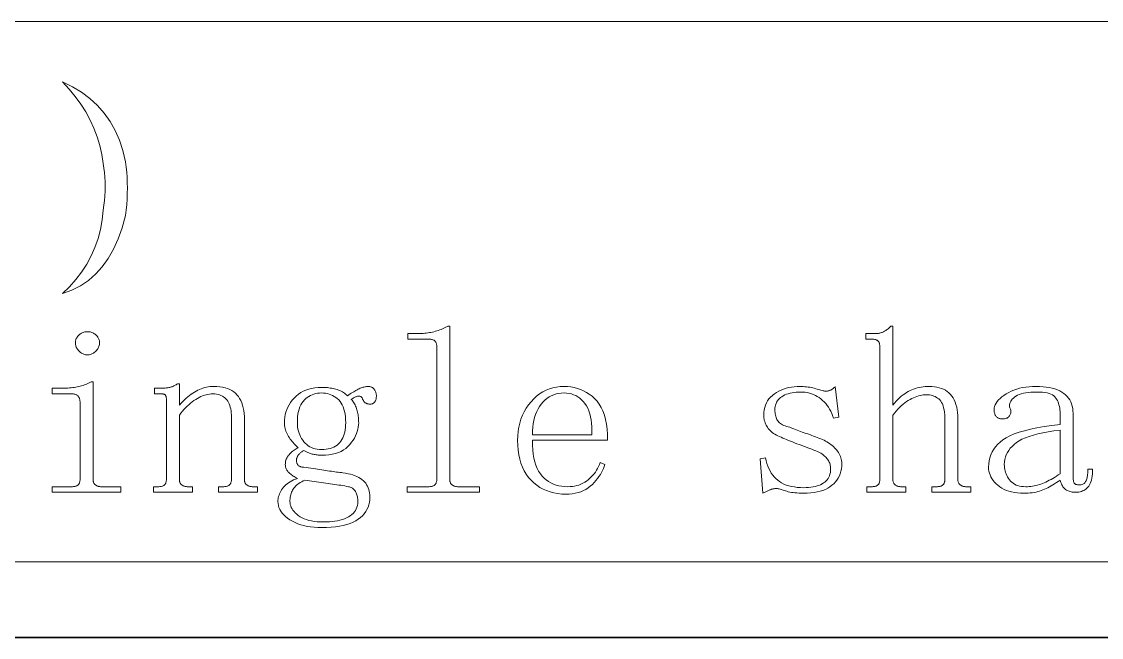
# Model space of a CAD drawing. Extents: x 1 to 297, y 1 to 210.
# Drawn here: x 261.79 to 278.39, y 1.35 to 10.83 of the extents above; entities that cross this region are included whole.
import ezdxf

# ---------------------------------------------------------------- set-up
doc = ezdxf.new("R2010")
doc.units = 0

msp = doc.modelspace()

# ---------------------------------------------------------------- linework, layer by layer
at = {"color": 7, "lineweight": 13}
for p, q in [((196.872, 10.83), (295.987, 10.83)), ((196.872, 2.515), (295.987, 2.515))]:
    msp.add_line(p, q, dxfattribs=at)
at = {"color": 7, "lineweight": 35}
msp.add_line((0.623, 1.354), (296.685, 1.354), dxfattribs=at)
at = {"color": 7, "lineweight": 13}
for points in [[(262.415, 9.901), (262.568, 9.827), (262.709, 9.742), (262.838, 9.647), (262.954, 9.54), (263.057, 9.423), (263.148, 9.294), (263.227, 9.155), (263.292, 9.005), (263.345, 8.844), (263.386, 8.673), (263.396, 8.592), (263.404, 8.511), (263.41, 8.43), (263.413, 8.348), (263.415, 8.265), (263.413, 8.182), (263.41, 8.099), (263.404, 8.014), (263.396, 7.929), (263.386, 7.844), (263.335, 7.657), (263.274, 7.485), (263.203, 7.328), (263.121, 7.186), (263.029, 7.058), (262.927, 6.946), (262.814, 6.848), (262.691, 6.765), (262.558, 6.697), (262.415, 6.644), (262.524, 6.749), (262.623, 6.86), (262.711, 6.976), (262.789, 7.097), (262.857, 7.223), (262.915, 7.354), (262.963, 7.49), (263, 7.631), (263.027, 7.778), (263.043, 7.93), (263.053, 8.004), (263.061, 8.077), (263.067, 8.15), (263.071, 8.222), (263.072, 8.294), (263.071, 8.365), (263.067, 8.436), (263.061, 8.506), (263.053, 8.575), (263.043, 8.644), (263.021, 8.785), (262.991, 8.923), (262.951, 9.057), (262.901, 9.188), (262.843, 9.315), (262.776, 9.439), (262.699, 9.56), (262.613, 9.677), (262.519, 9.791)], [(267.886, 6.03), (267.911, 6.03), (267.937, 6.031), (267.962, 6.032), (267.987, 6.034), (268.011, 6.037), (268.035, 6.04), (268.059, 6.044), (268.083, 6.048), (268.106, 6.053), (268.129, 6.058), (268.152, 6.064), (268.174, 6.071), (268.196, 6.078), (268.218, 6.086), (268.24, 6.094), (268.261, 6.103), (268.282, 6.112), (268.303, 6.122), (268.323, 6.133), (268.343, 6.144), (268.372, 6.144), (268.372, 3.787), (268.372, 3.776), (268.373, 3.765), (268.375, 3.755), (268.377, 3.746), (268.381, 3.737), (268.385, 3.729), (268.389, 3.721), (268.395, 3.714), (268.401, 3.707), (268.407, 3.701), (268.415, 3.696), (268.423, 3.691), (268.431, 3.687), (268.439, 3.683), (268.448, 3.68), (268.458, 3.677), (268.468, 3.675), (268.478, 3.674), (268.489, 3.673), (268.5, 3.673), (268.829, 3.673), (268.829, 3.587), (267.715, 3.587), (267.715, 3.673), (268.043, 3.673), (268.057, 3.673), (268.07, 3.674), (268.082, 3.675), (268.093, 3.677), (268.104, 3.68), (268.113, 3.683), (268.122, 3.687), (268.13, 3.691), (268.137, 3.696), (268.143, 3.701), (268.148, 3.707), (268.153, 3.714), (268.158, 3.721), (268.161, 3.729), (268.165, 3.737), (268.167, 3.746), (268.169, 3.755), (268.171, 3.765), (268.171, 3.776), (268.172, 3.787), (268.172, 5.83), (268.171, 5.841), (268.171, 5.851), (268.169, 5.861), (268.167, 5.871), (268.165, 5.88), (268.161, 5.888), (268.158, 5.896), (268.153, 5.903), (268.148, 5.909), (268.143, 5.915), (268.137, 5.921), (268.13, 5.926), (268.122, 5.93), (268.113, 5.934), (268.104, 5.937), (268.093, 5.939), (268.082, 5.941), (268.07, 5.943), (268.057, 5.944), (268.043, 5.944), (267.729, 5.944), (267.729, 6.03)], [(274.786, 3.587), (274.786, 3.673), (274.857, 3.673), (274.871, 3.673), (274.884, 3.674), (274.896, 3.675), (274.908, 3.677), (274.918, 3.68), (274.928, 3.683), (274.936, 3.687), (274.944, 3.691), (274.951, 3.696), (274.957, 3.701), (274.963, 3.707), (274.968, 3.714), (274.972, 3.721), (274.976, 3.729), (274.979, 3.737), (274.981, 3.746), (274.983, 3.755), (274.985, 3.765), (274.986, 3.776), (274.986, 3.787), (274.986, 5.83), (274.986, 5.841), (274.985, 5.851), (274.983, 5.861), (274.981, 5.871), (274.979, 5.88), (274.976, 5.888), (274.972, 5.896), (274.968, 5.903), (274.963, 5.909), (274.957, 5.915), (274.951, 5.921), (274.944, 5.926), (274.936, 5.93), (274.928, 5.934), (274.918, 5.937), (274.908, 5.939), (274.896, 5.941), (274.884, 5.943), (274.871, 5.944), (274.857, 5.944), (274.772, 5.944), (274.772, 6.03), (274.929, 6.03), (274.94, 6.03), (274.952, 6.031), (274.963, 6.032), (274.975, 6.034), (274.986, 6.037), (274.997, 6.04), (275.009, 6.044), (275.02, 6.048), (275.032, 6.053), (275.043, 6.058), (275.055, 6.064), (275.066, 6.071), (275.077, 6.078), (275.089, 6.086), (275.1, 6.094), (275.112, 6.103), (275.123, 6.112), (275.135, 6.122), (275.146, 6.133), (275.157, 6.144), (275.186, 6.144), (275.186, 4.93), (275.212, 4.96), (275.238, 4.989), (275.264, 5.016), (275.29, 5.041), (275.316, 5.064), (275.343, 5.085), (275.369, 5.104), (275.396, 5.122), (275.423, 5.137), (275.45, 5.151), (275.478, 5.163), (275.505, 5.174), (275.534, 5.184), (275.562, 5.192), (275.591, 5.199), (275.621, 5.205), (275.651, 5.21), (275.681, 5.213), (275.712, 5.215), (275.743, 5.215), (275.785, 5.214), (275.825, 5.211), (275.863, 5.205), (275.898, 5.196), (275.932, 5.185), (275.964, 5.172), (275.994, 5.156), (276.022, 5.138), (276.048, 5.117), (276.072, 5.094), (276.093, 5.068), (276.113, 5.04), (276.13, 5.009), (276.145, 4.975), (276.157, 4.939), (276.168, 4.899), (276.176, 4.858), (276.181, 4.813), (276.185, 4.766), (276.186, 4.715), (276.186, 3.787), (276.186, 3.776), (276.187, 3.765), (276.189, 3.755), (276.192, 3.746), (276.195, 3.737), (276.199, 3.729), (276.203, 3.721), (276.209, 3.714), (276.215, 3.707), (276.222, 3.701), (276.229, 3.696), (276.237, 3.691), (276.245, 3.687), (276.254, 3.683), (276.263, 3.68), (276.272, 3.677), (276.282, 3.675), (276.293, 3.674), (276.303, 3.673), (276.315, 3.673), (276.386, 3.673), (276.386, 3.587), (275.786, 3.587), (275.786, 3.673), (275.857, 3.673), (275.871, 3.673), (275.884, 3.674), (275.896, 3.675), (275.908, 3.677), (275.918, 3.68), (275.928, 3.683), (275.936, 3.687), (275.944, 3.691), (275.951, 3.696), (275.957, 3.701), (275.963, 3.707), (275.968, 3.714), (275.972, 3.721), (275.976, 3.729), (275.979, 3.737), (275.981, 3.746), (275.983, 3.755), (275.985, 3.765), (275.986, 3.776), (275.986, 3.787), (275.986, 4.687), (275.985, 4.734), (275.983, 4.777), (275.979, 4.818), (275.973, 4.855), (275.966, 4.889), (275.958, 4.919), (275.947, 4.946), (275.936, 4.97), (275.922, 4.991), (275.907, 5.008), (275.891, 5.023), (275.874, 5.037), (275.856, 5.048), (275.837, 5.059), (275.816, 5.067), (275.795, 5.074), (275.773, 5.08), (275.75, 5.084), (275.725, 5.086), (275.7, 5.087), (275.677, 5.086), (275.654, 5.084), (275.63, 5.08), (275.605, 5.075), (275.581, 5.069), (275.555, 5.061), (275.53, 5.052), (275.504, 5.041), (275.477, 5.029), (275.45, 5.015), (275.423, 5), (275.396, 4.983), (275.369, 4.964), (275.343, 4.942), (275.316, 4.919), (275.29, 4.894), (275.264, 4.866), (275.238, 4.837), (275.212, 4.806), (275.186, 4.773), (275.186, 3.787), (275.186, 3.776), (275.187, 3.765), (275.189, 3.755), (275.192, 3.746), (275.195, 3.737), (275.199, 3.729), (275.203, 3.721), (275.209, 3.714), (275.215, 3.707), (275.222, 3.701), (275.229, 3.696), (275.237, 3.691), (275.245, 3.687), (275.254, 3.683), (275.263, 3.68), (275.272, 3.677), (275.282, 3.675), (275.293, 3.674), (275.303, 3.673), (275.315, 3.673), (275.386, 3.673), (275.386, 3.587)], [(262.8, 6.058), (262.814, 6.058), (262.828, 6.056), (262.842, 6.054), (262.855, 6.05), (262.868, 6.046), (262.881, 6.04), (262.893, 6.034), (262.905, 6.026), (262.917, 6.018), (262.929, 6.008), (262.94, 5.998), (262.949, 5.987), (262.958, 5.976), (262.965, 5.965), (262.972, 5.953), (262.977, 5.941), (262.981, 5.928), (262.984, 5.915), (262.985, 5.901), (262.986, 5.887), (262.985, 5.873), (262.984, 5.859), (262.981, 5.845), (262.977, 5.832), (262.972, 5.819), (262.965, 5.806), (262.958, 5.794), (262.949, 5.782), (262.94, 5.77), (262.929, 5.758), (262.917, 5.747), (262.905, 5.738), (262.893, 5.729), (262.881, 5.722), (262.868, 5.715), (262.855, 5.71), (262.842, 5.706), (262.828, 5.703), (262.814, 5.702), (262.8, 5.701), (262.786, 5.702), (262.772, 5.703), (262.759, 5.706), (262.745, 5.71), (262.732, 5.715), (262.72, 5.722), (262.707, 5.729), (262.695, 5.738), (262.683, 5.747), (262.672, 5.758), (262.661, 5.77), (262.651, 5.782), (262.643, 5.794), (262.635, 5.806), (262.629, 5.819), (262.624, 5.832), (262.62, 5.845), (262.617, 5.859), (262.615, 5.873), (262.615, 5.887), (262.615, 5.901), (262.617, 5.915), (262.62, 5.928), (262.624, 5.941), (262.629, 5.953), (262.635, 5.965), (262.643, 5.976), (262.651, 5.987), (262.661, 5.998), (262.672, 6.008), (262.683, 6.018), (262.695, 6.026), (262.707, 6.034), (262.72, 6.04), (262.732, 6.046), (262.745, 6.05), (262.759, 6.054), (262.772, 6.056), (262.786, 6.058)], [(262.686, 4.973), (262.686, 4.984), (262.685, 4.995), (262.683, 5.005), (262.681, 5.015), (262.679, 5.024), (262.676, 5.033), (262.672, 5.042), (262.668, 5.05), (262.663, 5.058), (262.657, 5.065), (262.651, 5.072), (262.644, 5.078), (262.636, 5.084), (262.628, 5.088), (262.618, 5.092), (262.608, 5.095), (262.596, 5.098), (262.584, 5.1), (262.571, 5.101), (262.557, 5.101), (262.257, 5.101), (262.257, 5.187), (262.4, 5.187), (262.426, 5.187), (262.451, 5.188), (262.476, 5.189), (262.501, 5.19), (262.525, 5.192), (262.549, 5.195), (262.573, 5.197), (262.597, 5.201), (262.62, 5.204), (262.643, 5.208), (262.666, 5.213), (262.688, 5.218), (262.71, 5.224), (262.732, 5.231), (262.754, 5.239), (262.775, 5.247), (262.796, 5.256), (262.817, 5.265), (262.837, 5.276), (262.857, 5.287), (262.886, 5.287), (262.886, 3.787), (262.886, 3.776), (262.887, 3.765), (262.889, 3.755), (262.892, 3.746), (262.895, 3.737), (262.899, 3.729), (262.903, 3.721), (262.909, 3.714), (262.915, 3.707), (262.922, 3.701), (262.929, 3.696), (262.937, 3.691), (262.945, 3.687), (262.954, 3.683), (262.963, 3.68), (262.972, 3.677), (262.982, 3.675), (262.993, 3.674), (263.003, 3.673), (263.015, 3.673), (263.315, 3.673), (263.315, 3.587), (262.257, 3.587), (262.257, 3.673), (262.557, 3.673), (262.571, 3.673), (262.584, 3.674), (262.596, 3.675), (262.608, 3.677), (262.618, 3.68), (262.628, 3.683), (262.636, 3.687), (262.644, 3.691), (262.651, 3.696), (262.657, 3.701), (262.663, 3.707), (262.668, 3.714), (262.672, 3.721), (262.676, 3.729), (262.679, 3.737), (262.681, 3.746), (262.683, 3.755), (262.685, 3.765), (262.686, 3.776), (262.686, 3.787)], [(263.815, 3.587), (263.815, 3.673), (263.886, 3.673), (263.9, 3.673), (263.913, 3.674), (263.925, 3.675), (263.936, 3.677), (263.947, 3.68), (263.956, 3.683), (263.965, 3.687), (263.973, 3.691), (263.98, 3.696), (263.986, 3.701), (263.991, 3.707), (263.996, 3.714), (264.001, 3.721), (264.004, 3.729), (264.007, 3.737), (264.01, 3.746), (264.012, 3.755), (264.013, 3.765), (264.014, 3.776), (264.015, 3.787), (264.015, 5.015), (264.014, 5.024), (264.014, 5.032), (264.013, 5.039), (264.012, 5.046), (264.011, 5.053), (264.009, 5.059), (264.008, 5.065), (264.005, 5.07), (264.003, 5.075), (264, 5.08), (263.997, 5.084), (263.993, 5.087), (263.989, 5.091), (263.984, 5.093), (263.979, 5.096), (263.973, 5.098), (263.966, 5.099), (263.959, 5.1), (263.951, 5.101), (263.943, 5.101), (263.829, 5.101), (263.829, 5.187), (263.929, 5.187), (263.943, 5.187), (263.957, 5.187), (263.971, 5.188), (263.985, 5.189), (263.998, 5.19), (264.012, 5.192), (264.025, 5.194), (264.039, 5.196), (264.052, 5.198), (264.065, 5.201), (264.077, 5.204), (264.09, 5.208), (264.102, 5.212), (264.115, 5.217), (264.127, 5.223), (264.139, 5.229), (264.151, 5.235), (264.163, 5.242), (264.174, 5.25), (264.186, 5.258), (264.215, 5.258), (264.215, 4.93), (264.24, 4.958), (264.266, 4.984), (264.292, 5.009), (264.317, 5.033), (264.343, 5.055), (264.369, 5.075), (264.395, 5.095), (264.42, 5.113), (264.446, 5.129), (264.472, 5.144), (264.498, 5.158), (264.524, 5.17), (264.55, 5.18), (264.577, 5.19), (264.604, 5.198), (264.631, 5.204), (264.659, 5.209), (264.687, 5.213), (264.715, 5.215), (264.743, 5.215), (264.79, 5.214), (264.835, 5.21), (264.877, 5.204), (264.917, 5.195), (264.954, 5.183), (264.988, 5.169), (265.02, 5.152), (265.049, 5.133), (265.076, 5.111), (265.1, 5.087), (265.122, 5.06), (265.141, 5.03), (265.159, 4.998), (265.173, 4.963), (265.186, 4.926), (265.196, 4.886), (265.204, 4.844), (265.21, 4.799), (265.213, 4.751), (265.215, 4.701), (265.215, 3.787), (265.215, 3.776), (265.216, 3.765), (265.218, 3.755), (265.22, 3.746), (265.223, 3.737), (265.227, 3.729), (265.232, 3.721), (265.237, 3.714), (265.243, 3.707), (265.25, 3.701), (265.258, 3.696), (265.265, 3.691), (265.274, 3.687), (265.282, 3.683), (265.291, 3.68), (265.301, 3.677), (265.311, 3.675), (265.321, 3.674), (265.332, 3.673), (265.343, 3.673), (265.415, 3.673), (265.415, 3.587), (264.815, 3.587), (264.815, 3.673), (264.886, 3.673), (264.9, 3.673), (264.913, 3.674), (264.925, 3.675), (264.936, 3.677), (264.947, 3.68), (264.956, 3.683), (264.965, 3.687), (264.973, 3.691), (264.98, 3.696), (264.986, 3.701), (264.991, 3.707), (264.996, 3.714), (265.001, 3.721), (265.004, 3.729), (265.007, 3.737), (265.01, 3.746), (265.012, 3.755), (265.013, 3.765), (265.014, 3.776), (265.015, 3.787), (265.015, 4.744), (265.014, 4.778), (265.012, 4.809), (265.008, 4.84), (265.003, 4.869), (264.997, 4.896), (264.989, 4.921), (264.98, 4.946), (264.969, 4.968), (264.957, 4.989), (264.943, 5.008), (264.928, 5.026), (264.912, 5.042), (264.894, 5.056), (264.875, 5.068), (264.854, 5.078), (264.832, 5.086), (264.808, 5.093), (264.783, 5.097), (264.757, 5.1), (264.729, 5.101), (264.703, 5.1), (264.677, 5.098), (264.651, 5.093), (264.625, 5.087), (264.598, 5.08), (264.572, 5.07), (264.545, 5.059), (264.519, 5.046), (264.492, 5.032), (264.465, 5.015), (264.438, 4.998), (264.411, 4.978), (264.385, 4.958), (264.359, 4.935), (264.334, 4.912), (264.309, 4.887), (264.285, 4.86), (264.261, 4.833), (264.238, 4.803), (264.215, 4.773), (264.215, 3.787), (264.215, 3.776), (264.216, 3.765), (264.218, 3.755), (264.22, 3.746), (264.223, 3.737), (264.227, 3.729), (264.232, 3.721), (264.237, 3.714), (264.243, 3.707), (264.25, 3.701), (264.258, 3.696), (264.265, 3.691), (264.274, 3.687), (264.282, 3.683), (264.291, 3.68), (264.301, 3.677), (264.311, 3.675), (264.321, 3.674), (264.332, 3.673), (264.343, 3.673), (264.415, 3.673), (264.415, 3.587)], [(266.729, 3.887), (266.771, 3.881), (266.81, 3.873), (266.847, 3.864), (266.882, 3.854), (266.915, 3.842), (266.945, 3.829), (266.973, 3.815), (266.999, 3.8), (267.022, 3.783), (267.043, 3.765), (267.062, 3.746), (267.079, 3.726), (267.094, 3.704), (267.107, 3.681), (267.118, 3.657), (267.127, 3.631), (267.134, 3.604), (267.139, 3.576), (267.142, 3.546), (267.143, 3.515), (267.141, 3.473), (267.136, 3.433), (267.127, 3.395), (267.115, 3.358), (267.098, 3.323), (267.079, 3.289), (267.056, 3.257), (267.029, 3.227), (266.998, 3.199), (266.965, 3.173), (266.927, 3.148), (266.885, 3.126), (266.839, 3.107), (266.789, 3.09), (266.734, 3.076), (266.676, 3.065), (266.613, 3.056), (266.546, 3.049), (266.475, 3.045), (266.4, 3.044), (266.341, 3.045), (266.285, 3.049), (266.231, 3.055), (266.179, 3.063), (266.129, 3.074), (266.081, 3.088), (266.036, 3.104), (265.993, 3.122), (265.953, 3.142), (265.915, 3.165), (265.879, 3.19), (265.848, 3.215), (265.82, 3.242), (265.796, 3.268), (265.775, 3.296), (265.759, 3.324), (265.746, 3.353), (265.736, 3.383), (265.731, 3.413), (265.729, 3.444), (265.73, 3.464), (265.732, 3.484), (265.735, 3.504), (265.74, 3.524), (265.747, 3.544), (265.755, 3.564), (265.764, 3.584), (265.775, 3.604), (265.787, 3.624), (265.8, 3.644), (265.815, 3.664), (265.832, 3.682), (265.851, 3.7), (265.871, 3.717), (265.893, 3.733), (265.917, 3.749), (265.942, 3.763), (265.969, 3.777), (265.998, 3.789), (266.029, 3.801), (266.012, 3.81), (265.996, 3.819), (265.981, 3.828), (265.966, 3.837), (265.952, 3.846), (265.939, 3.855), (265.926, 3.865), (265.915, 3.874), (265.903, 3.884), (265.893, 3.894), (265.884, 3.904), (265.875, 3.915), (265.868, 3.926), (265.861, 3.937), (265.856, 3.949), (265.851, 3.962), (265.848, 3.975), (265.845, 3.988), (265.844, 4.001), (265.843, 4.015), (265.844, 4.032), (265.845, 4.049), (265.848, 4.065), (265.852, 4.081), (265.857, 4.096), (265.864, 4.111), (265.871, 4.125), (265.88, 4.139), (265.889, 4.152), (265.9, 4.165), (265.912, 4.178), (265.924, 4.19), (265.937, 4.202), (265.951, 4.213), (265.965, 4.224), (265.979, 4.235), (265.994, 4.245), (266.01, 4.255), (266.026, 4.264), (266.043, 4.273), (266.026, 4.287), (266.01, 4.302), (265.994, 4.318), (265.978, 4.334), (265.963, 4.351), (265.948, 4.369), (265.934, 4.387), (265.92, 4.405), (265.906, 4.424), (265.893, 4.444), (265.881, 4.464), (265.87, 4.485), (265.86, 4.505), (265.852, 4.526), (265.845, 4.548), (265.839, 4.569), (265.835, 4.591), (265.831, 4.613), (265.829, 4.636), (265.829, 4.658), (265.83, 4.701), (265.835, 4.742), (265.842, 4.782), (265.853, 4.822), (265.866, 4.86), (265.883, 4.897), (265.902, 4.934), (265.925, 4.969), (265.95, 5.004), (265.979, 5.037), (266.01, 5.068), (266.044, 5.096), (266.08, 5.121), (266.118, 5.142), (266.159, 5.16), (266.203, 5.175), (266.248, 5.186), (266.297, 5.195), (266.347, 5.2), (266.4, 5.201), (266.423, 5.201), (266.446, 5.2), (266.468, 5.199), (266.491, 5.197), (266.513, 5.194), (266.535, 5.191), (266.557, 5.187), (266.579, 5.183), (266.6, 5.178), (266.622, 5.173), (266.643, 5.166), (266.663, 5.159), (266.683, 5.152), (266.702, 5.143), (266.72, 5.133), (266.737, 5.123), (266.754, 5.112), (266.77, 5.099), (266.786, 5.086), (266.8, 5.073), (266.82, 5.087), (266.839, 5.1), (266.858, 5.112), (266.877, 5.124), (266.895, 5.135), (266.913, 5.145), (266.93, 5.155), (266.947, 5.164), (266.963, 5.172), (266.979, 5.18), (266.994, 5.187), (267.009, 5.193), (267.024, 5.198), (267.038, 5.203), (267.052, 5.207), (267.065, 5.21), (267.078, 5.212), (267.091, 5.214), (267.103, 5.215), (267.115, 5.215), (267.128, 5.215), (267.141, 5.213), (267.154, 5.211), (267.165, 5.207), (267.175, 5.203), (267.185, 5.197), (267.194, 5.191), (267.201, 5.183), (267.208, 5.175), (267.215, 5.165), (267.22, 5.156), (267.225, 5.146), (267.229, 5.136), (267.233, 5.127), (267.236, 5.117), (267.239, 5.108), (267.241, 5.099), (267.242, 5.09), (267.243, 5.081), (267.243, 5.073), (267.243, 5.061), (267.242, 5.051), (267.241, 5.04), (267.24, 5.03), (267.238, 5.021), (267.235, 5.012), (267.233, 5.003), (267.229, 4.995), (267.226, 4.987), (267.222, 4.98), (267.217, 4.973), (267.212, 4.967), (267.206, 4.962), (267.199, 4.957), (267.191, 4.953), (267.183, 4.95), (267.174, 4.947), (267.165, 4.945), (267.154, 4.944), (267.143, 4.944), (267.135, 4.944), (267.127, 4.945), (267.119, 4.946), (267.111, 4.947), (267.104, 4.949), (267.097, 4.952), (267.09, 4.955), (267.084, 4.958), (267.078, 4.961), (267.072, 4.965), (267.066, 4.97), (267.061, 4.975), (267.056, 4.98), (267.051, 4.986), (267.047, 4.992), (267.043, 4.999), (267.039, 5.006), (267.035, 5.013), (267.032, 5.021), (267.029, 5.03), (267.026, 5.038), (267.022, 5.045), (267.017, 5.051), (267.012, 5.056), (267.006, 5.06), (266.999, 5.063), (266.991, 5.065), (266.983, 5.066), (266.974, 5.066), (266.965, 5.065), (266.954, 5.064), (266.944, 5.061), (266.934, 5.058), (266.923, 5.054), (266.913, 5.049), (266.902, 5.044), (266.891, 5.038), (266.88, 5.031), (266.869, 5.024), (266.857, 5.015), (266.869, 5.004), (266.879, 4.991), (266.889, 4.977), (266.898, 4.963), (266.907, 4.948), (266.916, 4.931), (266.923, 4.914), (266.931, 4.897), (266.937, 4.878), (266.943, 4.858), (266.949, 4.838), (266.953, 4.818), (266.958, 4.798), (266.961, 4.778), (266.965, 4.758), (266.967, 4.738), (266.969, 4.718), (266.971, 4.698), (266.971, 4.678), (266.972, 4.658), (266.97, 4.624), (266.966, 4.59), (266.959, 4.556), (266.95, 4.522), (266.938, 4.489), (266.923, 4.455), (266.905, 4.422), (266.885, 4.389), (266.862, 4.356), (266.836, 4.323), (266.807, 4.291), (266.775, 4.263), (266.74, 4.239), (266.701, 4.217), (266.659, 4.199), (266.614, 4.185), (266.565, 4.173), (266.514, 4.165), (266.459, 4.16), (266.4, 4.158), (266.383, 4.159), (266.367, 4.159), (266.35, 4.16), (266.334, 4.162), (266.318, 4.164), (266.303, 4.166), (266.287, 4.169), (266.272, 4.172), (266.258, 4.176), (266.243, 4.18), (266.229, 4.184), (266.216, 4.189), (266.203, 4.193), (266.191, 4.198), (266.179, 4.203), (266.168, 4.208), (266.157, 4.213), (266.147, 4.219), (266.138, 4.224), (266.129, 4.23), (266.118, 4.224), (266.107, 4.218), (266.097, 4.211), (266.088, 4.205), (266.079, 4.198), (266.071, 4.19), (266.063, 4.183), (266.056, 4.175), (266.049, 4.167), (266.043, 4.158), (266.038, 4.15), (266.033, 4.142), (266.029, 4.134), (266.025, 4.126), (266.022, 4.119), (266.019, 4.112), (266.017, 4.105), (266.016, 4.099), (266.015, 4.093), (266.015, 4.087), (266.015, 4.076), (266.016, 4.065), (266.017, 4.055), (266.019, 4.046), (266.022, 4.037), (266.025, 4.029), (266.029, 4.021), (266.033, 4.014), (266.038, 4.007), (266.043, 4.001), (266.049, 3.996), (266.056, 3.991), (266.063, 3.987), (266.071, 3.983), (266.079, 3.98), (266.088, 3.977), (266.097, 3.975), (266.107, 3.974), (266.118, 3.973), (266.129, 3.973), (266.166, 3.967), (266.202, 3.961), (266.237, 3.956), (266.272, 3.951), (266.306, 3.946), (266.339, 3.941), (266.371, 3.936), (266.403, 3.931), (266.434, 3.927), (266.465, 3.923), (266.494, 3.918), (266.523, 3.914), (266.551, 3.91), (266.579, 3.907), (266.606, 3.903), (266.632, 3.899), (266.657, 3.896), (266.682, 3.893), (266.706, 3.89)], [(269.643, 4.387), (269.645, 4.312), (269.649, 4.241), (269.657, 4.175), (269.667, 4.114), (269.681, 4.057), (269.697, 4.004), (269.717, 3.955), (269.739, 3.911), (269.765, 3.872), (269.793, 3.837), (269.824, 3.806), (269.857, 3.778), (269.891, 3.753), (269.928, 3.732), (269.966, 3.714), (270.007, 3.699), (270.049, 3.687), (270.093, 3.679), (270.138, 3.674), (270.186, 3.673), (270.223, 3.674), (270.258, 3.677), (270.292, 3.682), (270.325, 3.69), (270.357, 3.699), (270.388, 3.711), (270.418, 3.725), (270.447, 3.741), (270.474, 3.759), (270.5, 3.78), (270.525, 3.802), (270.549, 3.825), (270.571, 3.849), (270.592, 3.873), (270.611, 3.899), (270.629, 3.926), (270.645, 3.954), (270.66, 3.983), (270.674, 4.013), (270.686, 4.044), (270.757, 4.015), (270.748, 3.984), (270.736, 3.953), (270.722, 3.922), (270.706, 3.891), (270.688, 3.86), (270.667, 3.829), (270.645, 3.799), (270.62, 3.769), (270.593, 3.738), (270.565, 3.708), (270.533, 3.68), (270.5, 3.654), (270.465, 3.632), (270.427, 3.612), (270.388, 3.596), (270.346, 3.582), (270.302, 3.572), (270.256, 3.564), (270.208, 3.56), (270.157, 3.558), (270.093, 3.56), (270.031, 3.567), (269.971, 3.578), (269.914, 3.593), (269.859, 3.612), (269.807, 3.635), (269.757, 3.663), (269.709, 3.695), (269.664, 3.732), (269.622, 3.773), (269.582, 3.817), (269.547, 3.866), (269.516, 3.918), (269.489, 3.974), (269.466, 4.033), (269.448, 4.097), (269.433, 4.164), (269.423, 4.234), (269.417, 4.309), (269.415, 4.387), (269.417, 4.457), (269.423, 4.525), (269.433, 4.59), (269.448, 4.653), (269.466, 4.714), (269.489, 4.772), (269.516, 4.827), (269.547, 4.881), (269.582, 4.931), (269.622, 4.98), (269.664, 5.025), (269.708, 5.065), (269.754, 5.1), (269.802, 5.131), (269.852, 5.157), (269.904, 5.178), (269.957, 5.194), (270.013, 5.206), (270.07, 5.213), (270.129, 5.215), (270.182, 5.214), (270.234, 5.208), (270.285, 5.199), (270.335, 5.186), (270.382, 5.169), (270.429, 5.149), (270.474, 5.124), (270.517, 5.097), (270.56, 5.065), (270.6, 5.03), (270.638, 4.99), (270.672, 4.945), (270.702, 4.894), (270.728, 4.838), (270.75, 4.776), (270.768, 4.709), (270.782, 4.637), (270.792, 4.559), (270.798, 4.476), (270.8, 4.387)], [(273.2, 4.773), (273.202, 4.814), (273.207, 4.854), (273.215, 4.892), (273.227, 4.928), (273.241, 4.962), (273.259, 4.994), (273.281, 5.024), (273.305, 5.051), (273.333, 5.077), (273.365, 5.101), (273.398, 5.123), (273.433, 5.142), (273.469, 5.159), (273.506, 5.174), (273.545, 5.187), (273.585, 5.197), (273.626, 5.205), (273.669, 5.211), (273.712, 5.214), (273.757, 5.215), (273.783, 5.215), (273.808, 5.214), (273.833, 5.212), (273.858, 5.21), (273.882, 5.207), (273.907, 5.203), (273.93, 5.198), (273.954, 5.193), (273.977, 5.187), (274, 5.18), (274.022, 5.173), (274.043, 5.167), (274.062, 5.162), (274.08, 5.157), (274.097, 5.153), (274.112, 5.15), (274.125, 5.147), (274.137, 5.145), (274.148, 5.144), (274.157, 5.144), (274.166, 5.144), (274.174, 5.145), (274.182, 5.145), (274.189, 5.146), (274.197, 5.148), (274.204, 5.149), (274.21, 5.151), (274.217, 5.153), (274.223, 5.156), (274.229, 5.158), (274.235, 5.161), (274.241, 5.165), (274.247, 5.169), (274.254, 5.174), (274.261, 5.18), (274.268, 5.186), (274.276, 5.192), (274.284, 5.199), (274.292, 5.207), (274.3, 5.215), (274.357, 4.744), (274.272, 4.73), (274.259, 4.766), (274.246, 4.801), (274.23, 4.834), (274.213, 4.866), (274.195, 4.896), (274.175, 4.924), (274.153, 4.951), (274.13, 4.977), (274.105, 5), (274.079, 5.023), (274.051, 5.043), (274.023, 5.061), (273.994, 5.077), (273.965, 5.091), (273.934, 5.103), (273.903, 5.113), (273.871, 5.12), (273.839, 5.125), (273.806, 5.129), (273.772, 5.13), (273.735, 5.129), (273.701, 5.127), (273.667, 5.123), (273.636, 5.118), (273.606, 5.112), (273.577, 5.104), (273.55, 5.095), (273.525, 5.084), (273.501, 5.072), (273.479, 5.058), (273.458, 5.043), (273.44, 5.027), (273.424, 5.01), (273.41, 4.992), (273.398, 4.973), (273.389, 4.952), (273.381, 4.93), (273.376, 4.907), (273.373, 4.883), (273.372, 4.858), (273.372, 4.836), (273.374, 4.815), (273.376, 4.794), (273.38, 4.775), (273.384, 4.757), (273.39, 4.739), (273.396, 4.723), (273.404, 4.707), (273.412, 4.693), (273.422, 4.68), (273.432, 4.667), (273.445, 4.655), (273.459, 4.644), (273.474, 4.634), (273.491, 4.624), (273.51, 4.615), (273.53, 4.607), (273.552, 4.6), (273.575, 4.593), (273.6, 4.587), (273.621, 4.578), (273.642, 4.569), (273.665, 4.561), (273.688, 4.551), (273.713, 4.542), (273.738, 4.533), (273.765, 4.523), (273.792, 4.514), (273.821, 4.504), (273.85, 4.494), (273.88, 4.484), (273.909, 4.474), (273.938, 4.463), (273.967, 4.453), (273.995, 4.442), (274.023, 4.431), (274.05, 4.421), (274.077, 4.409), (274.103, 4.398), (274.129, 4.387), (274.151, 4.375), (274.173, 4.363), (274.194, 4.349), (274.215, 4.335), (274.234, 4.321), (274.253, 4.305), (274.271, 4.289), (274.289, 4.273), (274.306, 4.255), (274.322, 4.237), (274.337, 4.218), (274.35, 4.199), (274.362, 4.179), (274.372, 4.159), (274.381, 4.139), (274.388, 4.118), (274.393, 4.096), (274.397, 4.075), (274.399, 4.052), (274.4, 4.03), (274.399, 3.988), (274.394, 3.948), (274.387, 3.91), (274.376, 3.873), (274.363, 3.839), (274.346, 3.806), (274.327, 3.775), (274.304, 3.746), (274.279, 3.719), (274.25, 3.694), (274.219, 3.671), (274.185, 3.65), (274.148, 3.632), (274.109, 3.616), (274.066, 3.603), (274.021, 3.592), (273.974, 3.584), (273.923, 3.577), (273.87, 3.574), (273.815, 3.573), (273.778, 3.573), (273.744, 3.574), (273.711, 3.576), (273.681, 3.578), (273.652, 3.582), (273.625, 3.585), (273.6, 3.59), (273.577, 3.595), (273.555, 3.602), (273.536, 3.608), (273.518, 3.615), (273.5, 3.621), (273.483, 3.627), (273.467, 3.631), (273.452, 3.635), (273.437, 3.638), (273.423, 3.641), (273.41, 3.643), (273.398, 3.644), (273.386, 3.644), (273.377, 3.644), (273.369, 3.643), (273.36, 3.642), (273.351, 3.641), (273.341, 3.639), (273.332, 3.636), (273.322, 3.634), (273.313, 3.63), (273.303, 3.627), (273.293, 3.623), (273.283, 3.618), (273.273, 3.614), (273.262, 3.609), (273.252, 3.604), (273.241, 3.599), (273.231, 3.594), (273.22, 3.589), (273.209, 3.584), (273.197, 3.578), (273.186, 3.573), (273.143, 4.101), (273.229, 4.115), (273.238, 4.071), (273.25, 4.029), (273.264, 3.989), (273.279, 3.951), (273.297, 3.915), (273.316, 3.882), (273.338, 3.851), (273.361, 3.823), (273.387, 3.797), (273.415, 3.773), (273.444, 3.751), (273.476, 3.731), (273.511, 3.714), (273.547, 3.699), (273.586, 3.687), (273.627, 3.677), (273.671, 3.669), (273.716, 3.663), (273.764, 3.659), (273.815, 3.658), (273.854, 3.659), (273.891, 3.661), (273.926, 3.665), (273.96, 3.67), (273.991, 3.676), (274.021, 3.684), (274.049, 3.693), (274.075, 3.704), (274.099, 3.716), (274.122, 3.73), (274.142, 3.745), (274.16, 3.761), (274.176, 3.779), (274.19, 3.798), (274.202, 3.819), (274.212, 3.841), (274.219, 3.865), (274.225, 3.89), (274.228, 3.916), (274.229, 3.944), (274.228, 3.964), (274.227, 3.983), (274.224, 4.001), (274.22, 4.018), (274.215, 4.035), (274.208, 4.051), (274.201, 4.067), (274.192, 4.081), (274.182, 4.095), (274.172, 4.108), (274.16, 4.121), (274.149, 4.133), (274.137, 4.144), (274.126, 4.154), (274.115, 4.164), (274.103, 4.173), (274.092, 4.181), (274.08, 4.188), (274.069, 4.195), (274.057, 4.201), (274.029, 4.213), (273.999, 4.224), (273.969, 4.236), (273.939, 4.248), (273.907, 4.26), (273.876, 4.272), (273.843, 4.285), (273.811, 4.297), (273.777, 4.31), (273.743, 4.323), (273.709, 4.335), (273.676, 4.348), (273.644, 4.361), (273.613, 4.373), (273.582, 4.385), (273.553, 4.397), (273.524, 4.409), (273.496, 4.421), (273.469, 4.433), (273.443, 4.444), (273.418, 4.456), (273.395, 4.468), (273.372, 4.481), (273.352, 4.494), (273.332, 4.508), (273.315, 4.523), (273.298, 4.538), (273.283, 4.554), (273.27, 4.57), (273.257, 4.587), (273.247, 4.604), (273.237, 4.622), (273.228, 4.64), (273.221, 4.658), (273.215, 4.676), (273.209, 4.695), (273.205, 4.714), (273.203, 4.733), (273.201, 4.753)], [(277.2, 3.573), (277.15, 3.574), (277.102, 3.577), (277.056, 3.584), (277.013, 3.592), (276.972, 3.603), (276.933, 3.616), (276.896, 3.632), (276.862, 3.65), (276.83, 3.671), (276.8, 3.694), (276.773, 3.719), (276.749, 3.744), (276.727, 3.77), (276.709, 3.797), (276.693, 3.824), (276.68, 3.853), (276.67, 3.882), (276.663, 3.911), (276.659, 3.942), (276.657, 3.973), (276.66, 4.023), (276.666, 4.072), (276.677, 4.119), (276.693, 4.163), (276.713, 4.207), (276.737, 4.248), (276.766, 4.287), (276.799, 4.325), (276.837, 4.36), (276.879, 4.394), (276.927, 4.426), (276.985, 4.456), (277.051, 4.484), (277.126, 4.511), (277.209, 4.535), (277.301, 4.558), (277.402, 4.579), (277.512, 4.597), (277.63, 4.615), (277.757, 4.63), (277.757, 4.801), (277.757, 4.829), (277.755, 4.856), (277.752, 4.882), (277.747, 4.907), (277.741, 4.932), (277.734, 4.955), (277.726, 4.977), (277.716, 4.998), (277.705, 5.018), (277.693, 5.037), (277.679, 5.055), (277.661, 5.07), (277.64, 5.084), (277.615, 5.096), (277.588, 5.107), (277.557, 5.115), (277.523, 5.121), (277.485, 5.126), (277.444, 5.129), (277.4, 5.13), (277.353, 5.129), (277.309, 5.127), (277.267, 5.123), (277.229, 5.117), (277.193, 5.11), (277.16, 5.101), (277.13, 5.091), (277.103, 5.079), (277.079, 5.066), (277.057, 5.051), (277.039, 5.035), (277.023, 5.019), (277.009, 5.003), (276.998, 4.987), (276.99, 4.971), (276.984, 4.954), (276.98, 4.938), (276.98, 4.921), (276.982, 4.904), (276.986, 4.887), (276.991, 4.875), (276.995, 4.864), (276.998, 4.853), (277, 4.841), (277, 4.83), (277, 4.818), (276.998, 4.807), (276.995, 4.795), (276.991, 4.784), (276.986, 4.773), (276.98, 4.762), (276.972, 4.752), (276.964, 4.743), (276.954, 4.736), (276.943, 4.73), (276.931, 4.725), (276.918, 4.721), (276.904, 4.718), (276.888, 4.716), (276.872, 4.715), (276.86, 4.716), (276.85, 4.717), (276.839, 4.719), (276.829, 4.721), (276.82, 4.724), (276.811, 4.728), (276.802, 4.733), (276.794, 4.738), (276.786, 4.744), (276.779, 4.751), (276.772, 4.759), (276.766, 4.767), (276.761, 4.776), (276.756, 4.785), (276.752, 4.796), (276.749, 4.807), (276.746, 4.819), (276.745, 4.831), (276.743, 4.844), (276.743, 4.858), (276.745, 4.884), (276.751, 4.909), (276.76, 4.934), (276.773, 4.959), (276.79, 4.983), (276.81, 5.007), (276.834, 5.031), (276.862, 5.055), (276.894, 5.078), (276.929, 5.101), (276.967, 5.123), (277.007, 5.142), (277.048, 5.159), (277.091, 5.174), (277.136, 5.187), (277.182, 5.197), (277.231, 5.205), (277.281, 5.211), (277.333, 5.214), (277.386, 5.215), (277.442, 5.214), (277.495, 5.211), (277.545, 5.206), (277.592, 5.198), (277.636, 5.189), (277.677, 5.177), (277.716, 5.163), (277.752, 5.147), (277.785, 5.129), (277.815, 5.108), (277.842, 5.086), (277.866, 5.062), (277.887, 5.036), (277.906, 5.008), (277.922, 4.978), (277.935, 4.946), (277.945, 4.913), (277.952, 4.877), (277.956, 4.84), (277.957, 4.801), (277.957, 3.858), (277.958, 3.836), (277.958, 3.816), (277.959, 3.798), (277.961, 3.782), (277.963, 3.767), (277.965, 3.755), (277.968, 3.744), (277.971, 3.735), (277.975, 3.728), (277.979, 3.723), (277.983, 3.719), (277.989, 3.715), (277.995, 3.712), (278.002, 3.709), (278.009, 3.707), (278.017, 3.705), (278.026, 3.703), (278.036, 3.702), (278.046, 3.701), (278.057, 3.701), (278.071, 3.702), (278.084, 3.704), (278.096, 3.707), (278.108, 3.711), (278.118, 3.717), (278.128, 3.724), (278.136, 3.733), (278.144, 3.742), (278.151, 3.753), (278.157, 3.765), (278.163, 3.779), (278.168, 3.793), (278.172, 3.809), (278.176, 3.825), (278.179, 3.842), (278.181, 3.861), (278.183, 3.88), (278.185, 3.9), (278.186, 3.922), (278.186, 3.944), (278.257, 3.944), (278.257, 3.905), (278.255, 3.869), (278.251, 3.835), (278.246, 3.803), (278.24, 3.774), (278.232, 3.748), (278.222, 3.724), (278.212, 3.702), (278.2, 3.682), (278.186, 3.665), (278.171, 3.651), (278.156, 3.637), (278.139, 3.625), (278.122, 3.615), (278.104, 3.607), (278.085, 3.599), (278.065, 3.594), (278.044, 3.59), (278.023, 3.588), (278, 3.587), (277.981, 3.587), (277.962, 3.589), (277.944, 3.591), (277.927, 3.594), (277.911, 3.598), (277.896, 3.602), (277.881, 3.608), (277.868, 3.614), (277.855, 3.622), (277.843, 3.63), (277.832, 3.639), (277.821, 3.649), (277.811, 3.661), (277.802, 3.673), (277.793, 3.687), (277.785, 3.702), (277.777, 3.718), (277.77, 3.735), (277.763, 3.753), (277.757, 3.773), (277.729, 3.753), (277.701, 3.735), (277.674, 3.717), (277.647, 3.701), (277.62, 3.685), (277.594, 3.671), (277.568, 3.657), (277.543, 3.645), (277.518, 3.633), (277.493, 3.623), (277.468, 3.613), (277.443, 3.605), (277.416, 3.597), (277.388, 3.591), (277.359, 3.585), (277.329, 3.581), (277.299, 3.577), (277.267, 3.575), (277.234, 3.573)], [(266.029, 4.658), (266.03, 4.625), (266.033, 4.592), (266.038, 4.56), (266.045, 4.529), (266.054, 4.499), (266.065, 4.471), (266.078, 4.443), (266.093, 4.416), (266.11, 4.39), (266.129, 4.365), (266.15, 4.342), (266.172, 4.322), (266.195, 4.304), (266.22, 4.288), (266.247, 4.274), (266.275, 4.263), (266.304, 4.255), (266.335, 4.249), (266.367, 4.245), (266.4, 4.244), (266.436, 4.245), (266.471, 4.248), (266.503, 4.254), (266.534, 4.261), (266.563, 4.271), (266.59, 4.283), (266.615, 4.297), (266.638, 4.313), (266.659, 4.331), (266.679, 4.351), (266.696, 4.374), (266.712, 4.398), (266.726, 4.424), (266.738, 4.452), (266.748, 4.482), (266.757, 4.513), (266.763, 4.547), (266.768, 4.582), (266.771, 4.619), (266.772, 4.658), (266.771, 4.706), (266.767, 4.75), (266.762, 4.792), (266.755, 4.831), (266.745, 4.867), (266.733, 4.901), (266.719, 4.932), (266.703, 4.96), (266.685, 4.986), (266.665, 5.008), (266.643, 5.029), (266.62, 5.047), (266.596, 5.063), (266.571, 5.077), (266.545, 5.089), (266.518, 5.098), (266.49, 5.106), (266.461, 5.111), (266.431, 5.114), (266.4, 5.115), (266.369, 5.114), (266.339, 5.111), (266.31, 5.106), (266.283, 5.098), (266.256, 5.089), (266.23, 5.077), (266.205, 5.063), (266.181, 5.047), (266.158, 5.029), (266.136, 5.008), (266.116, 4.986), (266.097, 4.96), (266.081, 4.932), (266.067, 4.901), (266.056, 4.867), (266.046, 4.831), (266.038, 4.792), (266.033, 4.75), (266.03, 4.706)], [(270.557, 4.473), (270.559, 4.534), (270.558, 4.592), (270.554, 4.648), (270.547, 4.7), (270.538, 4.749), (270.526, 4.796), (270.511, 4.839), (270.493, 4.879), (270.473, 4.917), (270.45, 4.951), (270.425, 4.982), (270.398, 5.01), (270.37, 5.035), (270.341, 5.056), (270.309, 5.074), (270.276, 5.089), (270.242, 5.101), (270.206, 5.109), (270.168, 5.114), (270.129, 5.115), (270.087, 5.114), (270.046, 5.109), (270.007, 5.1), (269.97, 5.088), (269.934, 5.073), (269.9, 5.054), (269.867, 5.031), (269.836, 5.006), (269.807, 4.977), (269.779, 4.944), (269.753, 4.908), (269.73, 4.87), (269.71, 4.83), (269.692, 4.786), (269.677, 4.74), (269.665, 4.692), (269.655, 4.641), (269.648, 4.587), (269.644, 4.531), (269.643, 4.473)], [(276.9, 4.015), (276.901, 3.99), (276.903, 3.965), (276.907, 3.94), (276.913, 3.916), (276.92, 3.892), (276.929, 3.869), (276.939, 3.846), (276.951, 3.823), (276.964, 3.801), (276.979, 3.78), (276.995, 3.759), (277.014, 3.741), (277.034, 3.725), (277.057, 3.711), (277.081, 3.699), (277.107, 3.69), (277.134, 3.682), (277.164, 3.677), (277.195, 3.674), (277.229, 3.673), (277.255, 3.673), (277.28, 3.675), (277.306, 3.677), (277.332, 3.681), (277.357, 3.685), (277.383, 3.691), (277.409, 3.697), (277.435, 3.705), (277.46, 3.713), (277.486, 3.723), (277.512, 3.733), (277.538, 3.745), (277.564, 3.757), (277.591, 3.771), (277.618, 3.785), (277.645, 3.801), (277.673, 3.817), (277.701, 3.835), (277.729, 3.853), (277.757, 3.873), (277.757, 4.544), (277.663, 4.532), (277.575, 4.518), (277.493, 4.503), (277.417, 4.486), (277.347, 4.467), (277.283, 4.447), (277.224, 4.426), (277.172, 4.402), (277.126, 4.378), (277.086, 4.351), (277.051, 4.323), (277.019, 4.294), (276.991, 4.264), (276.967, 4.232), (276.947, 4.199), (276.93, 4.165), (276.917, 4.13), (276.908, 4.093), (276.902, 4.055)], [(266.143, 3.773), (266.118, 3.761), (266.095, 3.749), (266.073, 3.736), (266.053, 3.723), (266.034, 3.71), (266.017, 3.696), (266.002, 3.682), (265.988, 3.667), (265.975, 3.652), (265.965, 3.637), (265.955, 3.621), (265.947, 3.604), (265.939, 3.587), (265.932, 3.568), (265.927, 3.549), (265.923, 3.53), (265.919, 3.509), (265.917, 3.488), (265.915, 3.467), (265.915, 3.444), (265.916, 3.421), (265.92, 3.399), (265.926, 3.377), (265.935, 3.355), (265.947, 3.333), (265.961, 3.312), (265.978, 3.291), (265.997, 3.27), (266.019, 3.25), (266.043, 3.23), (266.07, 3.211), (266.1, 3.194), (266.132, 3.179), (266.167, 3.166), (266.204, 3.155), (266.244, 3.146), (266.286, 3.139), (266.331, 3.134), (266.379, 3.131), (266.429, 3.13), (266.476, 3.131), (266.522, 3.133), (266.566, 3.137), (266.607, 3.142), (266.647, 3.149), (266.684, 3.158), (266.72, 3.168), (266.753, 3.18), (266.785, 3.193), (266.815, 3.208), (266.842, 3.225), (266.866, 3.243), (266.887, 3.263), (266.906, 3.284), (266.922, 3.307), (266.935, 3.331), (266.945, 3.357), (266.952, 3.384), (266.956, 3.413), (266.957, 3.444), (266.957, 3.464), (266.956, 3.482), (266.954, 3.5), (266.952, 3.517), (266.948, 3.533), (266.945, 3.549), (266.94, 3.563), (266.935, 3.577), (266.928, 3.589), (266.922, 3.601), (266.914, 3.612), (266.906, 3.622), (266.897, 3.632), (266.887, 3.64), (266.877, 3.648), (266.866, 3.654), (266.854, 3.66), (266.842, 3.665), (266.828, 3.669), (266.815, 3.673), (266.786, 3.678), (266.756, 3.684), (266.726, 3.689), (266.696, 3.694), (266.665, 3.699), (266.633, 3.704), (266.601, 3.709), (266.568, 3.714), (266.534, 3.718), (266.5, 3.723), (266.466, 3.727), (266.431, 3.731), (266.396, 3.736), (266.361, 3.741), (266.325, 3.746), (266.289, 3.751), (266.253, 3.756), (266.217, 3.761), (266.18, 3.767)]]:
    msp.add_lwpolyline(points, close=True, dxfattribs=at)

doc.saveas('drawing.dxf')
